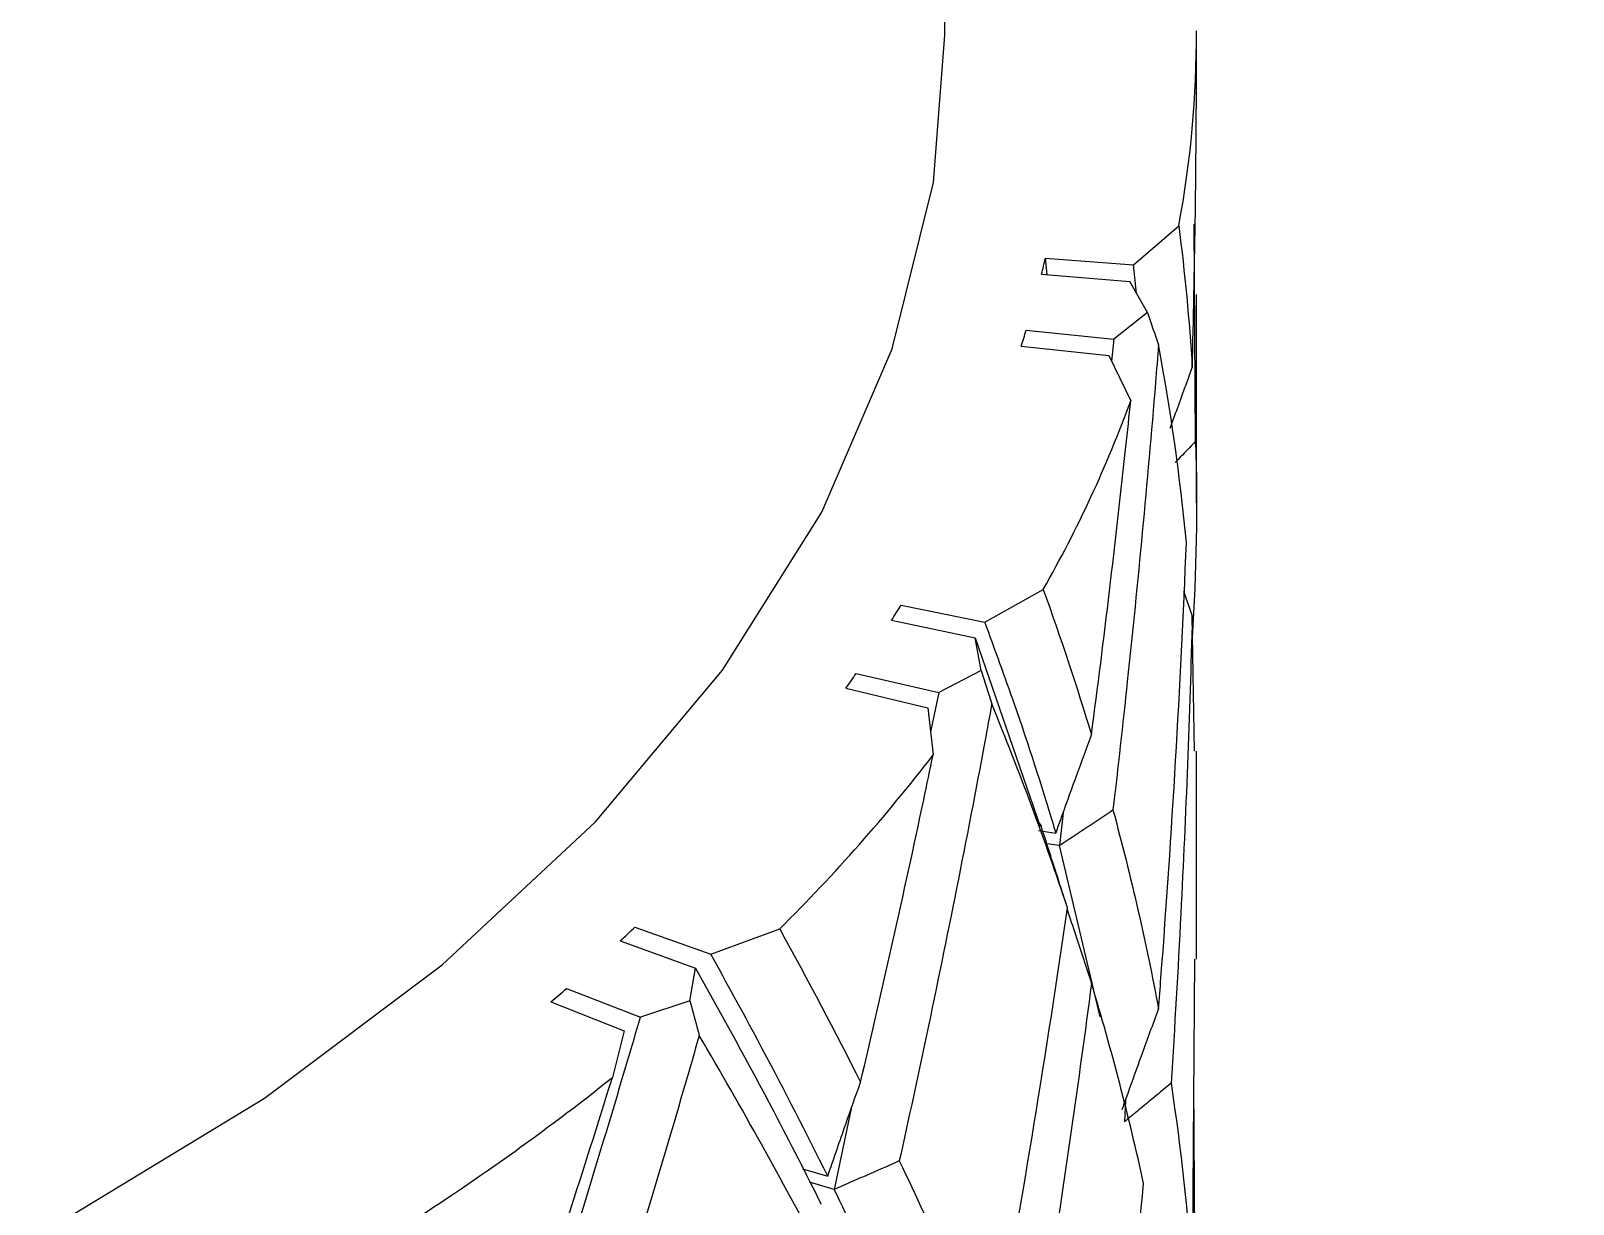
# Model space of a CAD drawing. Extents: x 0 to 8.27, y -9.61 to 0.
# Drawn here: x 1.7689 to 1.8302, y -2.4117 to -2.3651 of the extents above; entities that cross this region are included whole.
import ezdxf

# ---------------------------------------------------------------- set-up
doc = ezdxf.new("R2010")
doc.units = 0
doc.header["$LTSCALE"] = 0.5
doc.header["$MEASUREMENT"] = 0
doc.layers.add('Hardware', color=242, linetype='CONTINUOUS')
doc.layers.add('Mounting', color=4, linetype='CONTINUOUS')

msp = doc.modelspace()

# ---------------------------------------------------------------- linework, layer by layer
at = {"layer": 'Hardware', "transparency": 16777216}
msp.add_arc((1.898404233552782, -2.262025365184392), 0.1728050738616749, 244.4083690319281, 317.3218887375601, dxfattribs=at)
msp.add_open_spline([(1.825222370323644, -2.427675127380887), (1.831421222644366, -2.429859115693482), (1.849408853519634, -2.436196542941268), (1.883415063757838, -2.441505604866272), (1.924847698120601, -2.440619353471099), (1.964320858911577, -2.432272152475882), (1.997196176745973, -2.41680577299018), (2.018009996122345, -2.400954681703062), (2.023292724009679, -2.389480568449009), (2.024557268641701, -2.386733970738184)], degree=3, knots=[0, 0, 0, 0, 0.08942860437814887, 0.2595010563205871, 0.429696046991096, 0.6002961925038816, 0.7719485642607166, 0.9454105482943977, 1, 1, 1, 1], dxfattribs=at)
at = {"layer": 'Mounting', "linetype": 'Continuous', "lineweight": 25, "transparency": 16777216}
for p, q in [((1.805207172321815, -2.365285539164681), (1.805207172321815, -2.275466049857179)), ((1.812707225472622, -2.374412856304495), (1.814503661538964, -2.372853630858792)), ((1.815172279165125, -2.381414610376048), (1.81511061914054, -2.372792705654426)), ((1.809200391368194, -2.374146104757521), (1.812707232919564, -2.374412837875973)), ((1.809266628577205, -2.374797243389814), (1.809200391368194, -2.374146104757521)), ((1.812828802399935, -2.375550840227895), (1.812707225652247, -2.374412857790269)), ((1.809050540257175, -2.374779609743875), (1.812552867157109, -2.375065413218287)), ((1.813259224178836, -2.376308033293974), (1.812552866835603, -2.375065417542366)), ((1.815207172321806, -2.383861572643916), (1.815207172321806, -2.375592001615125)), ((1.813259224178836, -2.376308033293974), (1.811922283231723, -2.377363800926211)), ((1.808438382336561, -2.377010834255195), (1.811922281223104, -2.377363805096017)), ((1.808241789609127, -2.377640065496955), (1.811719770832696, -2.378011978362785)), ((1.811922282915219, -2.377363804590225), (1.811828774768827, -2.378236895062848)), ((1.811719776865374, -2.378011959830694), (1.812593649443187, -2.379815340674433)), ((1.806797709078381, -2.388616392622559), (1.80911644785985, -2.387306856988964)), ((1.814690897121608, -2.387383124687851), (1.815039290456497, -2.388364010094044)), ((1.803463578985401, -2.387934562949333), (1.806797722999562, -2.388616375490521)), ((1.80308884399048, -2.388536238472504), (1.806411703770181, -2.389236162766103)), ((1.815130642954927, -2.393733913228509), (1.815039298003484, -2.38836385643048)), ((1.806655094048409, -2.390536409123449), (1.80641170189844, -2.389236166957168)), ((1.806411702526447, -2.38923616858596), (1.808991385507596, -2.396734872151335)), ((1.801686481801624, -2.390645231203614), (1.80496712575993, -2.391408643275774)), ((1.806655094048409, -2.390536409123449), (1.804967129226696, -2.391408639438161)), ((1.80126756580691, -2.39123711621766), (1.80453559939744, -2.39201834611935)), ((1.804967128541847, -2.391408643041466), (1.804639551699182, -2.392964572454609)), ((1.804535611972568, -2.392018328716283), (1.804740895974845, -2.393887187799457)), ((1.815207172321806, -2.402004170740035), (1.815207172321806, -2.393734542596683)), ((1.809905700174085, -2.396192743543786), (1.809766421904641, -2.39749319205827)), ((1.808922454342309, -2.396887015395002), (1.809620053814541, -2.396994922719379)), ((1.809766383875029, -2.397493174525145), (1.8092594541599, -2.397416237128589)), ((1.81138092281023, -2.40430130606034), (1.809766373202109, -2.397493243701312)), ((1.810081064597597, -2.399966000705028), (1.80996515630315, -2.39961140902016)), ((1.792886180163322, -2.400733150119542), (1.795901908547847, -2.401800243603809)), ((1.795901888760653, -2.401800258690621), (1.798641590245978, -2.400797645860159)), ((1.792302939001928, -2.40127670007211), (1.795301106744063, -2.402360155134822)), ((1.815130639855596, -2.40200354130365), (1.815039285229176, -2.414777212992242)), ((1.795070891497943, -2.403661195583702), (1.795301103403943, -2.402360159009611)), ((1.790171662501479, -2.403171287920593), (1.79310567164859, -2.404311776453248)), ((1.789548731878966, -2.403699958491522), (1.792463989086599, -2.404856361933859)), ((1.795070891497943, -2.403661195583702), (1.793105676421845, -2.404311773115744)), ((1.79246400765507, -2.404856346420381), (1.791991731185334, -2.406709005633154)), ((1.815172274772721, -2.417699958179007), (1.815095331824949, -2.406940490965091)), ((1.812385913459565, -2.407613636693206), (1.812342062850547, -2.408474571211393)), ((1.801487326785235, -2.407937057746032), (1.800809843518408, -2.411154977952826)), ((1.799543805489037, -2.410335621102824), (1.800552037151618, -2.410632185173647)), ((1.800809805368516, -2.411154955797421), (1.799827792053037, -2.410869461108057))]:
    msp.add_line(p, q, dxfattribs=at)
at = {"layer": 'Mounting', "linetype": 'Continuous', "lineweight": 25, "transparency": 16777216, "flags": 128}
msp.add_lwpolyline([(1.613157659438428, -2.411208495454609), (1.621758641987952, -2.415686942231439), (1.63111169660894, -2.419631121597256), (1.641117678595691, -2.422999224269681), (1.651670522049898, -2.425755547522606), (1.662658364205726, -2.427870873643649), (1.673964731202631, -2.429322779649958), (1.685469772738287, -2.430095874976352), (1.697051532509903, -2.430181964620367), (1.708587240982723, -2.429580136010138), (1.71995461677713, -2.428296768678699), (1.731033162882085, -2.426345466639184), (1.741705443952668, -2.423746914178416), (1.75185833115458, -2.420528656598997), (1.761384201357913, -2.41672480823194), (1.770182077968656, -2.412375690816127), (1.778158701305728, -2.407527406078195), (1.785229517178067, -2.402231347042509), (1.791319573178015, -2.396543653252131), (1.79636431319679, -2.390524615676433), (1.800310261735575, -2.384238037610878), (1.803115590758097, -2.377750558347081), (1.804750563078613, -2.371130946778855), (1.805207172321815, -2.365285539164681)], dxfattribs=at)
at = {"layer": 'Mounting', "linetype": 'Continuous', "lineweight": 25, "transparency": 16777216}
for centre, radius, start, end in [((1.773975812209045, -2.365269904741233), 0.04123129214709945, 349.4011674340425, 0.2243312404466698), ((1.768907241452524, -2.364949521564419), 0.04132934880371319, 346.2404587766171, 347.1429454510422), ((1.767375436846777, -2.364526733652035), 0.04291874019779061, 342.2094296296791, 343.0894954044074), ((1.766246946192467, -2.362856163086228), 0.04935210818432463, 330.3016518794366, 339.9014252316071), ((1.757988963685392, -2.360029638778308), 0.05335377615191642, 327.7039586399902, 328.4651654415131), ((1.754853717004124, -2.357942789768224), 0.05712055264444906, 324.3467625239629, 325.0741252989947), ((1.750421337953156, -2.35209059378564), 0.06853881837450633, 314.7122446846698, 322.423245544372), ((1.740837952950386, -2.345468937619664), 0.07591542095808947, 312.6817321911386, 313.2834492284001), ((1.736992490232041, -2.341141795209403), 0.08170484887261249, 310.0342243953173, 310.6071703731336), ((1.730993135233774, -2.330087549267652), 0.0979371035141595, 302.4460407856772, 308.5234130864523)]:
    msp.add_arc(centre, radius, start, end, dxfattribs=at)
for points, knots in [([(1.81503929371749, -2.378491972962017), (1.815140466190513, -2.37464438173992), (1.81519598471229, -2.370791607139374), (1.815207174993901, -2.366327221978729), (1.81520755504377, -2.36571782086866), (1.815206788586892, -2.365108475101117)], [0.001208963695116868, 0.001208963695116868, 0.001208963695116868, 0.001208963695116868, 0.001503074287481278, 0.001503074287481278, 0.001549572798624516, 0.001549572798624516, 0.001549572798624516, 0.001549572798624516]), ([(1.813698994300665, -2.377582592802007), (1.813659267774455, -2.378086549124866), (1.813618760321305, -2.378590442515922), (1.813252655227387, -2.383058032260344), (1.81287955224613, -2.387017916052166), (1.812277257189834, -2.392675411466591), (1.812087181483292, -2.394376509329383), (1.811888233511098, -2.396076822806315)], [0.005083892301324364, 0.005083892301324364, 0.005083892301324364, 0.005083892301324364, 0.005122606385453733, 0.005122606385453733, 0.005427180575689135, 0.005427180575689135, 0.005558214953685098, 0.005558214953685098, 0.005558214953685098, 0.005558214953685098]), ([(1.814167433805522, -2.380903660817118), (1.814237991357658, -2.380705656537764), (1.814524817322052, -2.379900742441002), (1.814818132443605, -2.379097569751814), (1.815039293717263, -2.378491972965655)], [0, 0, 0, 0, 0.2459942994420407, 0.9999999999999999, 0.9999999999999999, 0.9999999999999999, 0.9999999999999999]), ([(1.811033089319807, -2.393093991735661), (1.81153330885374, -2.389282890204178), (1.811989807593108, -2.385461182447322), (1.812466793407083, -2.381026417558466), (1.812530784686459, -2.380420922203477), (1.812593649071886, -2.379815344251476)], [0.001208963695116869, 0.001208963695116869, 0.001208963695116869, 0.001208963695116869, 0.001503074287481293, 0.001503074287481293, 0.001549572798624531, 0.001549572798624531, 0.001549572798624531, 0.001549572798624531]), ([(1.815172237938185, -2.381414884764688), (1.814940640297181, -2.381660606168445), (1.814708037793906, -2.381906012392498), (1.814474433808954, -2.382151099182572), (1.814436465687976, -2.382190933626468), (1.814398471091835, -2.382230759652877), (1.814360450034627, -2.382270577243723)], [0, 0, 0, 0, 3.692454476569164e-05, 3.692454476569164e-05, 3.692454476569164e-05, 4.292595071660835e-05, 4.292595071660835e-05, 4.292595071660835e-05, 4.292595071660835e-05]), ([(1.813698994041914, -2.403996211658061), (1.8137316572315, -2.403581867997552), (1.813763793565812, -2.403167470740179), (1.814234810582292, -2.396991614609867), (1.814572306164308, -2.391219663566169), (1.814806982871431, -2.385438280997612)], [0.001726681020851305, 0.001726681020851305, 0.001726681020851305, 0.001726681020851305, 0.001758512829247847, 0.001758512829247847, 0.002201016585362853, 0.002201016585362853, 0.002201016585362853, 0.002201016585362853]), ([(1.809620053814541, -2.396994922719152), (1.809590365557568, -2.39689503790941), (1.809085287832175, -2.395195726537843), (1.808192793509278, -2.392412458277697), (1.80719746242923, -2.389704099404177), (1.806797719970945, -2.388616374871155)], [0, 0, 0, 0, 0.03602306106505671, 0.6128499158845441, 1, 1, 1, 1]), ([(1.815039290456497, -2.388364010094385), (1.814935755969344, -2.392302421057359), (1.814784208094096, -2.39624372246714), (1.814470677549224, -2.402436520628719), (1.814341008505579, -2.404687968597493), (1.814195790577486, -2.406937855202266)], [0.004433607830142783, 0.004433607830142783, 0.004433607830142783, 0.004433607830142783, 0.004734635524149195, 0.004734635524149195, 0.004906805992855937, 0.004906805992855937, 0.004906805992855937, 0.004906805992855937]), ([(1.807070774809489, -2.39186287344193), (1.806979766699186, -2.392358897390629), (1.806888019626712, -2.392854766187604), (1.806067950735468, -2.397250384370629), (1.805294697433936, -2.401140712555382), (1.804124448022975, -2.406690658154382), (1.803764074018289, -2.408358357269883), (1.803395411451874, -2.410024230759738)], [0.005083892301324373, 0.005083892301324373, 0.005083892301324373, 0.005083892301324373, 0.005122606385453739, 0.005122606385453739, 0.005427180575689141, 0.005427180575689141, 0.005558214953685095, 0.005558214953685095, 0.005558214953685095, 0.005558214953685095]), ([(1.809620054438, -2.396995050894354), (1.809747709053426, -2.396634122820721), (1.809876105040956, -2.396273486521629), (1.81000524520752, -2.395913146469631), (1.810134385375676, -2.395552806412518), (1.810264270076885, -2.395192761616038), (1.810394902085108, -2.394833016586624), (1.810605680386715, -2.39425255818832), (1.810818404792343, -2.393672876523503), (1.811033089319352, -2.393093991739185)], [0, 0, 0, 0, 3.692449215761399e-05, 3.692449215761399e-05, 3.692449215761399e-05, 7.384898518655828e-05, 7.384898518655828e-05, 7.384898518655828e-05, 0.0001334277934832269, 0.0001334277934832269, 0.0001334277934832269, 0.0001334277934832269]), ([(1.801855474558778, -2.406896077225603), (1.80273287915972, -2.403168563566958), (1.803570406931129, -2.399425371364821), (1.804492341708482, -2.395075486519424), (1.804617147491371, -2.39448144649861), (1.804740895244066, -2.393887191309652)], [0.001208963695116868, 0.001208963695116868, 0.001208963695116868, 0.001208963695116868, 0.001503074287481286, 0.001503074287481286, 0.001549572798624524, 0.001549572798624524, 0.001549572798624524, 0.001549572798624524]), ([(1.811888188127085, -2.396076853427864), (1.811573154657907, -2.39628940777947), (1.811257251641763, -2.396501533220764), (1.81094048392012, -2.396713225996443), (1.8107454618482, -2.396843557342883), (1.810550111478932, -2.396973725053265), (1.810354433950323, -2.397103728254585), (1.810158754767343, -2.397233732554803), (1.8099627480062, -2.397363572617898), (1.809766414810582, -2.397493247573827)], [0, 0, 0, 0, 3.692454476569257e-05, 3.692454476569257e-05, 3.692454476569257e-05, 5.965757049893208e-05, 5.965757049893208e-05, 5.965757049893208e-05, 8.239078838353471e-05, 8.239078838353471e-05, 8.239078838353471e-05, 8.239078838353471e-05]), ([(1.809967199897727, -2.399610743138048), (1.809843742211996, -2.399232972791189), (1.809518737669322, -2.398238485669019), (1.809202014656165, -2.397240118740221), (1.809005603470013, -2.39662099595909)], [0, 0, 0, 0, 0.3798644933961249, 1, 1, 1, 1]), ([(1.80707077456529, -2.418276492267516), (1.807145601021347, -2.417868670582486), (1.807219930051559, -2.417460733151977), (1.808320105723141, -2.411380209740507), (1.809250186770186, -2.405685169394921), (1.810081878003501, -2.399968489110044)], [0.001726681020851302, 0.001726681020851302, 0.001726681020851302, 0.001726681020851302, 0.001758512829247846, 0.001758512829247846, 0.002201016585362855, 0.002201016585362855, 0.002201016585362855, 0.002201016585362855]), ([(1.810071033438106, -2.400032736829409), (1.810178489911067, -2.400365135973622), (1.810286460499327, -2.400697489949259), (1.81039494672288, -2.401029796668915), (1.810605708890279, -2.401675387254151), (1.810818418372236, -2.402320803032687), (1.811033086165224, -2.402966028478311)], [4.318544522369685e-05, 4.318544522369685e-05, 4.318544522369685e-05, 4.318544522369685e-05, 7.384898531217373e-05, 7.384898531217373e-05, 7.384898531217373e-05, 0.0001334208711571364, 0.0001334208711571364, 0.0001334208711571364, 0.0001334208711571364]), ([(1.800552037151391, -2.410632185173419), (1.800500050437876, -2.410527344703489), (1.799615615521333, -2.40874372411951), (1.798109301695348, -2.405814907254914), (1.796534409998429, -2.402950599128751), (1.795901905808449, -2.401800242634515)], [0, 0, 0, 0, 0.03602306106505773, 0.6128499158845444, 1, 1, 1, 1]), ([(1.795301107362974, -2.402360155358444), (1.796358960672677, -2.404268749718419), (1.798107665467995, -2.407423788398653), (1.79967331496502, -2.410518999006619), (1.80029184776933, -2.411741807369133)], [0, 0, 0, 0, 0.604935328368545, 1, 1, 1, 1]), ([(1.811033086165224, -2.402966028478652), (1.810521060640184, -2.406867090101848), (1.809962135364657, -2.410765283280732), (1.809011278867473, -2.416881364273642), (1.808650480288833, -2.419103052931284), (1.808274932832063, -2.421321341896594)], [0.004433607830142779, 0.004433607830142779, 0.004433607830142779, 0.004433607830142779, 0.004734635524149191, 0.004734635524149191, 0.004906805992855937, 0.004906805992855937, 0.004906805992855937, 0.004906805992855937]), ([(1.812254150240022, -2.407983439339084), (1.812384686153308, -2.407614701729578), (1.812515980570168, -2.407246210676355), (1.812648036374611, -2.406877970488601), (1.812780092180873, -2.406509730295504), (1.812912909736696, -2.406141739958677), (1.813046491889708, -2.405774003822096), (1.813261997413719, -2.405180742170721), (1.813479494214761, -2.404588138639944), (1.813698994041914, -2.40399621165863)], [0, 0, 0, 0, 3.692449221523123e-05, 3.692449221523123e-05, 3.692449221523123e-05, 7.384898530530204e-05, 7.384898530530204e-05, 7.384898530530204e-05, 0.0001334186949999147, 0.0001334186949999147, 0.0001334186949999147, 0.0001334186949999147]), ([(1.787128659666649, -2.423443208941755), (1.787808062158746, -2.421399817882268), (1.788475834420723, -2.419351822604646), (1.790325663550874, -2.413563452006308), (1.79148057953941, -2.409812351125645), (1.792766465610129, -2.405468312362125), (1.792936546038135, -2.404890215521384), (1.793105675398664, -2.404311776615252)], [0.005047594040414508, 0.005047594040414508, 0.005047594040414508, 0.005047594040414508, 0.005214926679320327, 0.005214926679320327, 0.005519500869555729, 0.005519500869555729, 0.005566222870637729, 0.005566222870637729, 0.005566222870637729, 0.005566222870637729]), ([(1.795444317112214, -2.405035544542663), (1.795306004909179, -2.4055176543934), (1.795167028004215, -2.405999523924599), (1.793928836261529, -2.410270256354231), (1.792789227519478, -2.414044520900909), (1.791102169268669, -2.419421098261857), (1.790587247039156, -2.421035688442537), (1.790064982201528, -2.42264750457047)], [0.005083892301324373, 0.005083892301324373, 0.005083892301324373, 0.005083892301324373, 0.005122606385453738, 0.005122606385453738, 0.00542718057568914, 0.00542718057568914, 0.005558214953685094, 0.005558214953685094, 0.005558214953685094, 0.005558214953685094]), ([(1.787907555237979, -2.419295012066407), (1.789123798114787, -2.415694531271349), (1.790305750935858, -2.412073871828731), (1.791632341702751, -2.407860417133058), (1.791812507377443, -2.407284881372327), (1.791991730126682, -2.406709009034778)], [0.001208963695116868, 0.001208963695116868, 0.001208963695116868, 0.001208963695116868, 0.001503074287481271, 0.001503074287481271, 0.00154957279862451, 0.00154957279862451, 0.00154957279862451, 0.00154957279862451]), ([(1.800552037726646, -2.410632313421381), (1.800669791173249, -2.41028627557602), (1.800788228489381, -2.409940615982343), (1.800907352264602, -2.409595339440095), (1.801026476041415, -2.409250062893072), (1.80114628660337, -2.408905168452513), (1.801266786509785, -2.408560660948289), (1.801461216389015, -2.408004788711871), (1.801657441428432, -2.407449920211313), (1.801855474557868, -2.406896077229128)], [0, 0, 0, 0, 3.692449215761722e-05, 3.692449215761722e-05, 3.692449215761722e-05, 7.384898518656128e-05, 7.384898518656128e-05, 7.384898518656128e-05, 0.0001334277934832337, 0.0001334277934832337, 0.0001334277934832337, 0.0001334277934832337]), ([(1.814195788161641, -2.406937857227938), (1.813920968681231, -2.407168256478819), (1.813645206786276, -2.40739828210382), (1.813368506618161, -2.407627930070923), (1.813198144598999, -2.407769322436813), (1.813027426431944, -2.407910572033863), (1.812856353091973, -2.408051677922678), (1.812685278306134, -2.40819278500441), (1.812513847979716, -2.408333748673719), (1.812342063094519, -2.408474567992805)], [0, 0, 0, 0, 3.692454477490111e-05, 3.692454477490111e-05, 3.692454477490111e-05, 5.96586441958697e-05, 5.96586441958697e-05, 5.96586441958697e-05, 8.239293580919987e-05, 8.239293580919987e-05, 8.239293580919987e-05, 8.239293580919987e-05]), ([(1.803395356031132, -2.410024255264936), (1.803010655207999, -2.410194352969818), (1.802625258157121, -2.410363926760731), (1.802239170968022, -2.410532973545166), (1.802001471485909, -2.410637049345375), (1.801763509755773, -2.410740925677935), (1.801525287206204, -2.410844601825595), (1.80128706264324, -2.410948278849553), (1.801048576752663, -2.411051755904388), (1.800809830968745, -2.411155032276376)], [0, 0, 0, 0, 3.692454476569206e-05, 3.692454476569206e-05, 3.692454476569206e-05, 5.965757049893105e-05, 5.965757049893105e-05, 5.965757049893105e-05, 8.239078838353274e-05, 8.239078838353274e-05, 8.239078838353274e-05, 8.239078838353274e-05]), ([(1.811033083978799, -2.429379037046822), (1.811159611483362, -2.42841504342163), (1.811283296199434, -2.427450735783843), (1.812053106638558, -2.421305483244844), (1.812619973405361, -2.416115716244796), (1.81310399453784, -2.410917282490452)], [0.002378381747722605, 0.002378381747722605, 0.002378381747722605, 0.002378381747722605, 0.002452851256914944, 0.002452851256914944, 0.002852802666629454, 0.002852802666629454, 0.002852802666629454, 0.002852802666629454]), ([(1.805705138742923, -2.422093201758223), (1.805234416065076, -2.420943155023558), (1.803758097680401, -2.417336285804133), (1.802004364276371, -2.413659435869697), (1.800809807058812, -2.411154945952596)], [0, 0, 0, 0, 0.3188490251917125, 1, 1, 1, 1])]:
    msp.add_open_spline(points, degree=3, knots=knots, dxfattribs=at)
for points in [[(1.814503661269072, -2.372853630737374), (1.814743414504591, -2.374736195443909), (1.814922048776424, -2.376614962586125), (1.815039295350942, -2.378491872314719)], [(1.813259230917282, -2.376308026322469), (1.813404915049631, -2.376733018493375), (1.813551502634908, -2.377157875492792), (1.813698994300665, -2.377582592801893)], [(1.81480702776409, -2.385438148152268), (1.814555638998371, -2.38282689289337), (1.81418593663804, -2.380210102502694), (1.813698993943234, -2.377582593453887)], [(1.81517228022696, -2.381414647629406), (1.815246566932018, -2.384020461868992), (1.815202193505883, -2.386624641808559), (1.81503928875847, -2.389232406842659)], [(1.809116447575633, -2.387306856833781), (1.809814071544423, -2.3892462972617), (1.81045327984836, -2.391174687315917), (1.811033110875741, -2.393093892495351)], [(1.8066551027093, -2.39053640308645), (1.806792805918775, -2.390978589892931), (1.806931363087841, -2.391420748159696), (1.807070774809489, -2.39186287344193)], [(1.810081942139249, -2.399968362880024), (1.809190981982027, -2.397287795162235), (1.808186287158122, -2.394587612695311), (1.807070774335415, -2.391862874043447)], [(1.811888276416283, -2.396076624215532), (1.812607913643859, -2.398730610094155), (1.813212072346658, -2.401368755219998), (1.813698998740364, -2.403996180391907)], [(1.798641589959715, -2.400797645670416), (1.799766595146792, -2.402847674821366), (1.800838441012928, -2.404879883743426), (1.801855515095411, -2.406895981752875)], [(1.813103991705901, -2.410917301244233), (1.812529688000922, -2.408281166617591), (1.811838730189919, -2.405632388649558), (1.811033123993383, -2.402965877567901)], [(1.795070901702928, -2.403661190691302), (1.795194606178228, -2.404119240278639), (1.795319077803669, -2.404577359687998), (1.795444317112214, -2.405035544542663)], [(1.80022701584673, -2.413613929793307), (1.798735423531951, -2.410788799790446), (1.797139646229624, -2.407930832679988), (1.79544431654196, -2.405035545080857)], [(1.814195782342466, -2.406937911238053), (1.814594935766507, -2.409558051123547), (1.814876374871091, -2.41216940524054), (1.81503928267918, -2.414777172173892)], [(1.803395486462449, -2.410024039323496), (1.80472902261269, -2.412802602284152), (1.805955308809843, -2.415551810356412), (1.807070785325067, -2.418276461939278)]]:
    msp.add_open_spline(points, degree=3, dxfattribs=at)

doc.saveas('drawing.dxf')
